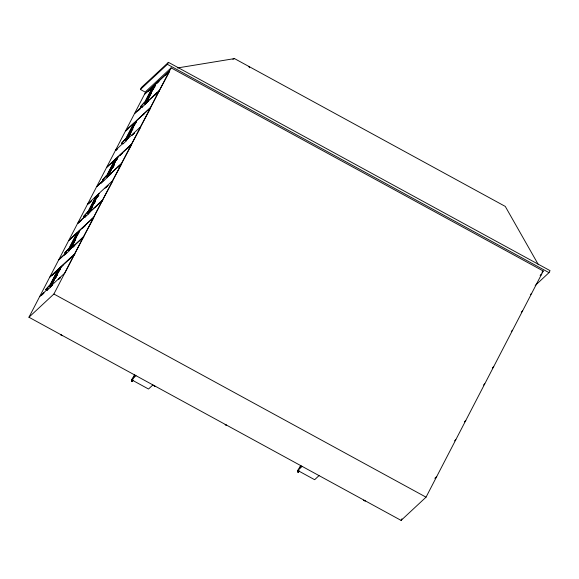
<?xml version="1.0" encoding="UTF-8"?>
<svg xmlns="http://www.w3.org/2000/svg" width="579" height="579" viewBox="0 0 579 579"><rect width="100%" height="100%" fill="white"/><g stroke="black" fill="none" stroke-linecap="round" stroke-linejoin="round"><path stroke-width="0.87" d="M145.966 92.51L140.415 89.477L141.45 87.48L168.446 62.337L550.05 270.646L549.015 272.644L535.191 285.519M171.116 67.866L169.531 70.927L144.591 94.16L146.176 91.106L171.116 67.866L543.254 271.015L426.035 497.166L401.095 520.398L28.95 317.249L39.64 296.629L48.086 288.617M39.777 296.361L49.635 277.341L74.85 254.253M87.697 203.909L96.527 186.879L103.981 179.939M115.626 150.033L125.484 131.013L133.8 123.269L135.153 124.007M125.954 130.84L127.916 129.008M54.151 280.004L50.503 287.133L47.094 290.303L45.741 289.565L49.765 285.194L51.292 286.033L52.595 284.817M71.796 246.618L75.748 238.997L74.43 240.227L69.466 250.548L66.057 253.718L64.71 252.98L68.735 248.615L70.081 249.354L83.81 236.963L81.205 239.395M94.978 202.563L93.66 203.786L88.428 213.969L85.019 217.139L83.673 216.401L87.697 212.03L89.043 212.768L102.772 200.377M113.94 165.978L112.623 167.208L107.39 177.384L103.981 180.554L102.635 179.816L106.659 175.451L108.179 176.284L111.443 173.251M131.317 130.478L126.352 140.798L122.943 143.968L121.597 143.23L125.621 138.866L127.141 139.705M146.465 102.57L151.597 92.662L150.279 93.892L145.315 104.22L141.906 107.39L140.559 106.652L144.584 102.28L145.937 103.019L159.659 90.628M47.094 290.303L47.717 289.102M45.741 289.565L49.765 285.194M66.057 253.718L66.679 252.524L58.602 260.051L49.772 277.073L74.713 253.841L83.542 236.811M64.71 252.98L68.735 248.615M85.019 217.139L85.641 215.938M83.673 216.401L87.697 212.03M102.635 179.816L106.659 175.451M121.597 143.23L125.621 138.866M141.906 107.39L142.528 106.189L134.451 113.716L125.629 130.745L150.562 107.513L159.391 90.483M140.559 106.652L144.584 102.28M49.736 285.447L57.951 269.597L59.304 270.335M68.286 249.658L76.913 233.011L78.266 233.75M87.248 213.079L95.875 196.433L97.229 197.171L98.401 196.078M106.21 176.494L114.837 159.847L116.191 160.586M125.585 139.119L133.8 123.269M144.135 103.33L152.762 86.684L154.115 87.422M49.823 285.946L58.218 269.742L63.111 265.189M68.387 250.135L77.181 233.163L79.844 230.283L69.987 249.303L83.68 236.55L93.812 217.675L91.851 219.492M87.747 212.782L96.143 196.578L98.806 193.697L88.949 212.725L102.642 199.965L112.775 181.089M106.478 176.638L115.105 159.999L118.044 157.264M125.672 139.619L134.067 123.414M144.634 103.033L153.037 86.828L155.7 83.948L145.836 102.975L148.716 100.688M50.72 285.954L58.899 270.111L60.657 268.475M69.683 249.368L77.861 233.532L79.034 232.44M88.652 212.79L96.823 196.947L97.996 195.854M107.354 176.631L115.786 160.369L116.958 159.276M126.316 140.046L134.748 123.783L136.506 122.14M145.191 103.634L153.71 87.197L155.469 85.562M117.769 157.119L107.911 176.139L121.604 163.379L131.737 144.504L127.821 148.152M54.947 278.477L55.461 276.805L57.198 275.249M60.18 269.488L55.808 276.14L56.923 275.105M78.027 233.945L74.771 239.561L75.885 238.519M132.772 128.77L131.657 129.812L134.646 124.051L135.761 123.009M154.998 86.575L150.62 93.226M71.868 246.097L72.665 244.555M89.231 212.602L90.027 211.06M112.992 166.759L113.788 165.218M129.153 135.58L131.151 131.722M145.713 103.627L148.513 98.22M51.292 286.033L52.457 285.085M55.598 277.862L56.387 276.342M89.18 213.079L92.336 206.985M108.143 176.501L109.721 173.454M112.883 167.353L113.672 165.833L112.623 167.208M129.081 136.108L132.244 130.007M146.103 103.12L148.579 100.956M51.401 286.113L52.588 283.826M55.352 278.492L56.93 275.438M71.55 247.24L75.104 240.379M89.723 212.182L91.301 209.135M112.637 167.982L113.817 165.695M128.039 138.258L130.014 134.444M140.415 89.477L167.411 64.327L168.446 62.337M28.95 317.249L53.89 294.016L169.531 70.927M61.157 267.013L51.024 285.888L64.718 273.129L74.575 254.109M85.019 216.517L77.564 223.465L68.735 240.495L93.675 217.263L102.505 200.233M86.018 215.453L77.702 223.197L87.559 204.177L112.637 180.677L121.735 163.799M122.943 143.353L115.489 150.301L106.659 167.331L131.599 144.091L140.697 127.214M150.424 107.774L136.738 120.533L126.873 139.553L140.567 126.801L150.699 107.926M145.836 102.975L159.529 90.215L169.661 71.34M152.907 384.919L148.506 389.016L131.607 379.795L134.56 374.982M131.498 381.235L132.323 381.467L131.498 381.235L132.323 379.643M133.148 378.051L134.798 374.866M131.65 381.098L132.468 379.513M133.706 377.124L134.531 375.539M132.178 381.604L133.148 379.882M319.043 475.605L314.643 479.709L297.744 470.481L300.689 465.668M297.635 471.928L298.453 472.16L297.635 471.928L298.46 470.336M299.285 468.744L300.935 465.559M297.78 471.791L298.605 470.199M299.842 467.818L300.66 466.225M298.308 472.298L299.133 470.705M401.095 520.398L401.913 518.813M169.386 71.195L144.446 94.428L134.589 113.448L141.623 106.898M148.188 91.207L150.156 89.376M156.048 83.883L158.668 81.444M165.218 75.342L167.179 73.519M148.586 90.975L150.497 89.195M156.62 83.492L159.225 81.06M165.095 75.596L167.049 73.772M154.723 86.423L153.884 87.61M138.091 110.589L139.995 108.809M154.586 95.224L157.191 92.792M137.954 110.85L139.857 109.076M154.448 95.492L157.054 93.06M133.814 123.515L136.427 121.076M142.325 115.59L144.287 113.759M131.932 129.957L133.047 128.922M117.226 148.941L115.814 150.395L117.088 149.208M131.708 135.45L134.314 133.025M132.222 135.11L134.176 133.286M131.462 144.359L106.522 167.592L96.664 186.619L103.699 180.062M110.922 163.763L113.542 161.324M120.085 155.223L122.053 153.392M127.945 147.898L131.599 144.091M111.298 163.546L113.839 161.179M119.998 155.44L121.952 153.616M117.356 159.073L115.684 160.629L112.695 166.397L114.367 164.834M108.005 176.182L121.467 163.647M100.804 183.159L103.344 180.793M117.964 167.172L119.918 165.355M100.666 183.427L103.207 181.061M108.041 176.552L111.306 173.512M118.478 166.832L120.432 165.008M88.681 203.395L91.301 200.956M97.192 195.463L99.161 193.632M105.052 188.146L107.672 185.707M87.892 204.271L91.062 201.311M105.602 187.77L108.208 185.345M98.951 195.137L96.722 197.215L93.733 202.976L95.405 201.42M93.393 203.642L94.71 202.411M78.027 223.291L81.067 220.599M94.949 207.666L97.699 204.973M93.537 217.523L68.597 240.755L58.74 259.783L65.774 253.226M74.959 235.096L76.92 233.265M82.819 227.779L85.439 225.34M91.33 219.846L93.291 218.015M74.64 235.53L76.551 233.757M82.725 227.996L85.33 225.571M77.76 233.793L78.874 232.758M64.146 255.144L65.42 253.957M72.216 247.631L74.821 245.199M81.342 239.127L83.68 236.55M64.645 254.818L65.912 253.631M72.73 247.291L74.684 245.467M52.067 275.336L54.412 273.295M68.981 259.725L71.058 257.648M59.912 269.336L59.065 270.523M41.377 295.276L43.917 292.909M58.465 279.353L60.426 277.529M41.869 294.95L43.78 293.177M58.327 279.621L60.281 277.797M131.607 379.795L136.007 375.691M297.744 470.481L302.144 466.385M541.944 272.239L543.254 271.015M540.236 275.546L541.669 274.077M530.378 294.573L531.674 293.365M521.274 312.132L522.569 310.923M511.293 331.405L512.574 330.211M492.331 367.991L493.749 366.529M483.472 385.049L484.782 383.826M464.387 421.881L465.82 420.405M454.529 440.901L455.825 439.693M434.807 478.334L436.725 476.546M540.221 275.539L541.531 274.345M232.823 59.239L234.502 58.602L505.264 206.406L538.412 264.748M177.471 67.96L234.502 58.602M167.411 64.327L549.015 272.644M143.961 103.482L145.315 104.22M124.999 140.06L126.352 140.798M106.037 176.646L107.39 177.384M87.074 213.231L88.428 213.969M68.112 249.81L69.466 250.548M49.15 286.395L50.503 287.133M53.89 294.016L426.035 497.166M248.63 66.317L249.592 67.765M60.976 334.952L62.329 335.69L60.976 334.952M153.573 385.498L154.926 386.236L153.63 385.476M225.217 424.602L226.57 425.341L225.217 424.602M363.771 500.242L365.125 500.98L363.771 500.242"/></g></svg>
